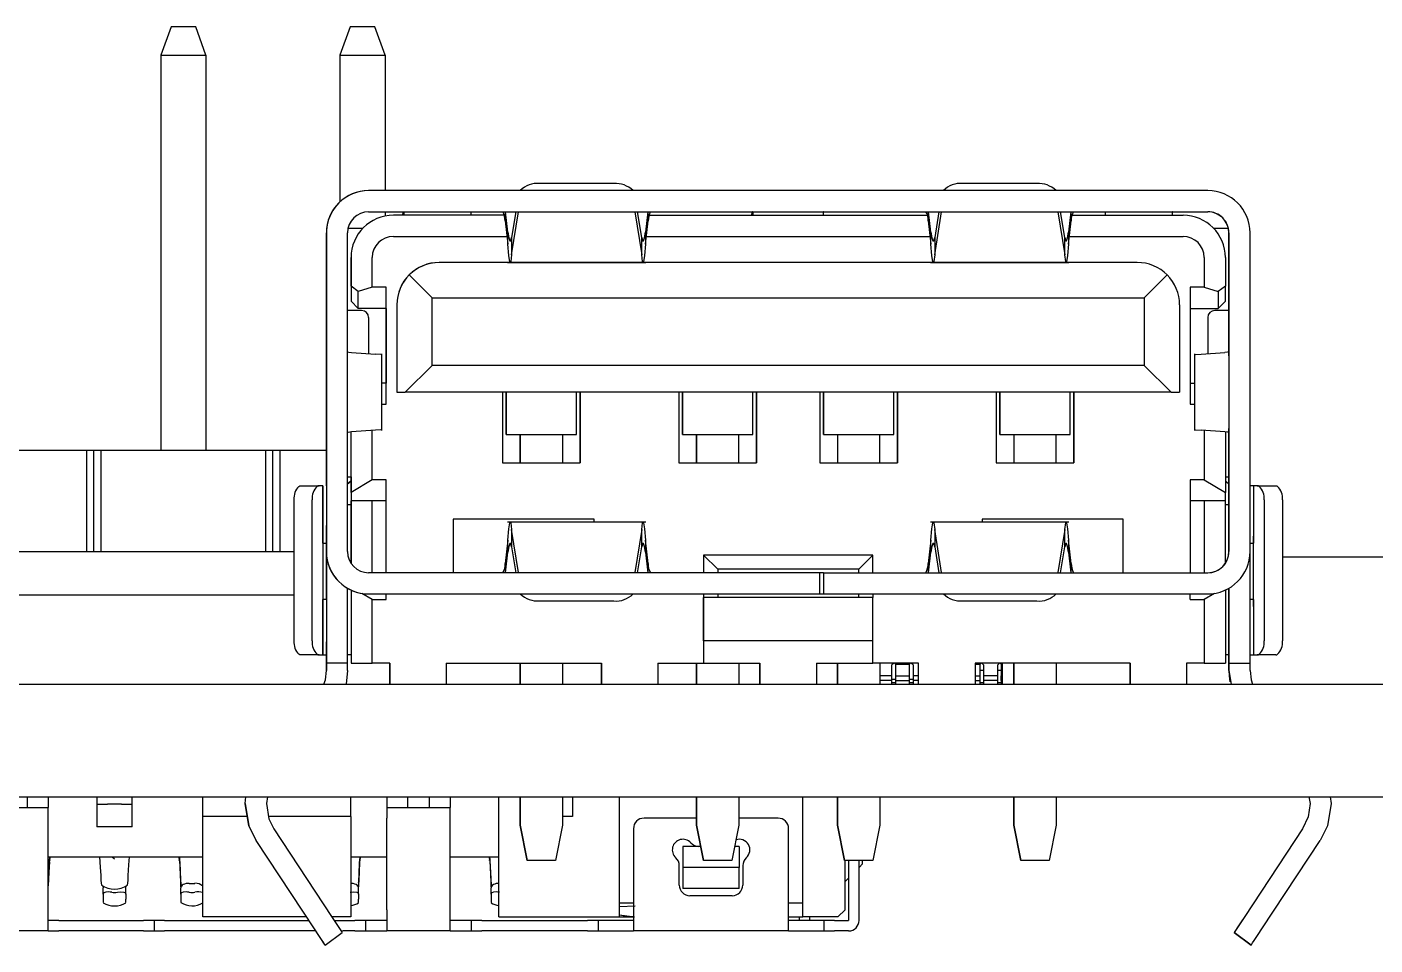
# Model space of a CAD drawing. Header units: millimetres. Extents: x 2 to 1109, y 2 to 430.
# Drawn here: x 127.48 to 146.6, y 392.68 to 405.7 of the extents above; entities that cross this region are included whole.
import ezdxf

# ---------------------------------------------------------------- set-up
doc = ezdxf.new("R2010")
doc.units = ezdxf.units.MM
doc.header["$LTSCALE"] = 0.5
doc.layers.add('几何体', color=7, linetype='Continuous')

msp = doc.modelspace()

# ---------------------------------------------------------------- linework, layer by layer
at = {"layer": '几何体'}
for p, q in [((129.523, 405.701), (129.377, 405.301)), ((129.872, 405.701), (129.523, 405.701)), ((130.017, 405.301), (129.872, 405.701)), ((132.063, 405.701), (131.917, 405.301)), ((132.412, 405.701), (132.063, 405.701)), ((132.557, 405.301), (132.412, 405.701)), ((129.377, 405.301), (130.017, 405.301)), ((129.377, 405.301), (129.377, 399.701)), ((130.017, 405.301), (130.017, 399.701)), ((131.917, 405.301), (132.557, 405.301)), ((131.917, 405.301), (131.917, 403.221)), ((132.557, 405.301), (132.557, 403.381)), ((135.801, 403.481), (134.749, 403.481)), ((141.801, 403.481), (140.749, 403.481)), ((144.225, 403.381), (132.325, 403.381)), ((132.325, 403.081), (144.225, 403.081)), ((132.557, 403.081), (132.557, 403.02)), ((133.775, 403.031), (132.675, 403.031)), ((132.809, 403.031), (132.816, 403.081)), ((132.825, 403.079), (132.825, 403.056)), ((132.825, 403.056), (132.825, 403.031)), ((133.775, 403.081), (133.775, 403.031)), ((133.775, 403.081), (133.775, 403.031)), ((134.248, 403.031), (133.775, 403.031)), ((134.262, 403.081), (134.262, 402.952)), ((134.298, 402.792), (134.266, 403.081)), ((134.412, 403.081), (134.353, 402.715)), ((134.353, 402.468), (134.45, 403.079)), ((136.1, 403.079), (136.197, 402.468)), ((136.197, 402.715), (136.138, 403.081)), ((136.284, 403.081), (136.252, 402.792)), ((136.288, 402.952), (136.288, 403.081)), ((136.302, 403.031), (140.248, 403.031)), ((137.759, 403.031), (137.766, 403.08)), ((137.775, 403.079), (137.775, 403.031)), ((140.262, 403.081), (140.262, 402.952)), ((140.298, 402.792), (140.266, 403.081)), ((140.412, 403.081), (140.353, 402.715)), ((140.353, 402.468), (140.45, 403.079)), ((142.1, 403.079), (142.197, 402.468)), ((142.197, 402.715), (142.138, 403.081)), ((142.284, 403.081), (142.252, 402.792)), ((142.288, 402.952), (142.288, 403.081)), ((142.302, 403.031), (142.775, 403.031)), ((142.775, 403.031), (142.775, 403.081)), ((142.775, 403.031), (143.875, 403.031)), ((143.725, 403.031), (143.725, 403.056)), ((132.032, 402.846), (132.241, 402.846)), ((134.262, 402.952), (134.298, 402.622)), ((136.252, 402.622), (136.288, 402.952)), ((140.262, 402.952), (140.298, 402.622)), ((142.252, 402.622), (142.288, 402.952)), ((144.309, 402.846), (144.525, 402.846)), ((131.725, 402.781), (131.725, 398.261)), ((131.725, 402.631), (131.725, 402.781)), ((132.025, 398.261), (132.025, 402.781)), ((132.675, 402.731), (134.286, 402.731)), ((134.298, 402.622), (134.298, 402.792)), ((134.353, 402.715), (134.353, 402.468)), ((136.197, 402.468), (136.197, 402.715)), ((136.252, 402.792), (136.252, 402.622)), ((136.264, 402.731), (140.286, 402.731)), ((140.298, 402.622), (140.298, 402.792)), ((140.353, 402.715), (140.353, 402.468)), ((142.197, 402.468), (142.197, 402.715)), ((142.252, 402.792), (142.252, 402.622)), ((142.264, 402.731), (143.875, 402.731)), ((144.525, 402.781), (144.525, 398.261)), ((144.525, 402.631), (144.525, 402.781)), ((144.825, 398.261), (144.825, 402.781)), ((131.725, 399.196), (131.725, 402.631)), ((144.525, 401.095), (144.525, 402.631)), ((132.075, 402.026), (132.075, 402.431)), ((132.075, 402.431), (132.075, 401.811)), ((132.375, 402.011), (132.375, 402.431)), ((143.225, 402.361), (133.325, 402.361)), ((134.295, 402.362), (136.255, 402.362)), ((140.295, 402.362), (142.255, 402.362)), ((144.175, 402.431), (144.175, 402.011)), ((144.475, 402.431), (144.475, 402.026)), ((133.225, 401.861), (132.901, 402.186)), ((143.325, 401.861), (143.649, 402.186)), ((132.175, 401.951), (132.075, 402.026)), ((132.075, 402.026), (132.075, 401.811)), ((132.375, 402.011), (132.175, 401.951)), ((132.175, 401.711), (132.175, 401.951)), ((132.575, 402.011), (132.375, 402.011)), ((132.575, 400.351), (132.575, 402.011)), ((132.575, 401.711), (132.575, 402.011)), ((144.175, 402.011), (143.975, 402.011)), ((143.975, 402.011), (143.975, 400.351)), ((144.175, 402.011), (144.375, 401.951)), ((144.475, 402.026), (144.375, 401.951)), ((144.375, 401.951), (144.375, 401.711)), ((144.475, 401.811), (144.475, 402.026)), ((131.725, 401.721), (131.725, 401.721)), ((131.725, 401.721), (131.725, 401.421)), ((132.025, 401.421), (132.025, 401.721)), ((132.225, 401.681), (132.025, 401.681)), ((132.075, 401.811), (132.175, 401.711)), ((132.075, 401.811), (132.075, 401.811)), ((132.075, 401.811), (132.175, 401.711)), ((132.575, 401.711), (132.175, 401.711)), ((132.575, 401.711), (132.575, 400.651)), ((132.575, 401.711), (132.575, 401.711)), ((132.725, 401.761), (132.725, 400.521)), ((132.725, 401.761), (132.725, 400.521)), ((133.225, 400.901), (133.225, 401.861)), ((133.225, 401.861), (143.325, 401.861)), ((143.325, 401.861), (143.325, 400.901)), ((143.825, 401.761), (143.825, 400.521)), ((143.975, 401.711), (144.375, 401.711)), ((144.525, 401.681), (144.325, 401.681)), ((144.325, 401.681), (144.325, 401.681)), ((144.475, 401.811), (144.375, 401.711)), ((144.525, 401.721), (144.525, 401.721)), ((144.525, 401.721), (144.525, 401.421)), ((144.525, 401.681), (144.525, 401.681)), ((144.525, 401.681), (144.525, 401.581)), ((132.325, 401.581), (132.325, 401.068)), ((144.225, 401.581), (144.225, 401.068)), ((144.525, 401.037), (144.525, 401.581)), ((131.725, 401.421), (131.725, 399.621)), ((131.725, 400.981), (131.725, 401.381)), ((131.725, 401.381), (131.725, 401.381)), ((131.725, 401.381), (131.725, 400.981)), ((144.525, 401.421), (144.525, 401.037)), ((131.725, 401.095), (131.725, 401.221)), ((144.525, 401.095), (144.525, 401.221)), ((131.725, 401.095), (131.725, 399.948)), ((131.725, 400.981), (131.725, 400.981)), ((132.025, 399.948), (132.025, 401.095)), ((132.082, 401.085), (132.42, 401.061)), ((132.514, 399.979), (132.514, 401.064)), ((144.036, 401.064), (144.036, 399.979)), ((144.13, 401.061), (144.468, 401.085)), ((144.525, 401.095), (144.525, 399.948)), ((132.845, 400.521), (133.225, 400.901)), ((143.325, 400.901), (133.225, 400.901)), ((143.325, 400.901), (143.705, 400.521)), ((132.575, 400.651), (132.514, 400.651)), ((132.575, 400.351), (132.575, 400.651)), ((132.575, 400.651), (132.575, 400.651)), ((143.975, 400.651), (144.036, 400.651)), ((132.514, 400.351), (132.575, 400.351)), ((132.725, 400.521), (132.845, 400.521)), ((132.725, 400.521), (132.725, 400.521)), ((143.705, 400.521), (132.845, 400.521)), ((134.225, 400.521), (134.225, 399.521)), ((134.275, 400.521), (134.275, 400.132)), ((134.275, 400.01), (134.275, 400.521)), ((134.275, 400.521), (134.275, 400.191)), ((134.275, 400.288), (134.275, 400.521)), ((135.275, 400.132), (135.275, 400.521)), ((135.325, 399.521), (135.325, 400.521)), ((135.325, 400.521), (135.325, 399.521)), ((136.725, 400.521), (136.725, 399.521)), ((136.775, 400.521), (136.775, 400.132)), ((136.775, 400.01), (136.775, 400.521)), ((136.775, 400.521), (136.775, 400.191)), ((136.775, 400.288), (136.775, 400.521)), ((137.775, 400.132), (137.775, 400.521)), ((137.825, 399.521), (137.825, 400.521)), ((137.825, 400.521), (137.825, 399.521)), ((138.725, 400.521), (138.725, 399.521)), ((138.775, 400.521), (138.775, 400.132)), ((138.775, 400.01), (138.775, 400.521)), ((138.775, 400.521), (138.775, 400.191)), ((138.775, 400.288), (138.775, 400.521)), ((139.775, 400.132), (139.775, 400.521)), ((139.825, 399.521), (139.825, 400.521)), ((139.825, 400.521), (139.825, 399.521)), ((141.225, 400.521), (141.225, 399.521)), ((141.275, 400.521), (141.275, 400.132)), ((141.275, 400.01), (141.275, 400.521)), ((141.275, 400.521), (141.275, 400.191)), ((141.275, 400.288), (141.275, 400.521)), ((142.275, 400.132), (142.275, 400.521)), ((142.325, 399.521), (142.325, 400.521)), ((142.325, 400.521), (142.325, 399.521)), ((143.705, 400.521), (143.825, 400.521)), ((143.975, 400.351), (144.036, 400.351)), ((132.075, 399.321), (132.075, 399.957)), ((132.42, 399.982), (132.082, 399.958)), ((132.375, 399.281), (132.375, 399.978)), ((144.468, 399.958), (144.13, 399.982)), ((144.175, 399.978), (144.175, 399.281)), ((144.475, 399.957), (144.475, 399.321)), ((144.525, 398.261), (144.525, 400.006)), ((144.525, 400.006), (144.525, 399.621)), ((144.525, 400.006), (144.525, 399.321)), ((131.725, 399.821), (131.725, 399.948)), ((134.275, 399.921), (135.275, 399.921)), ((134.475, 399.921), (134.475, 399.521)), ((134.475, 399.521), (134.475, 399.921)), ((135.075, 399.921), (135.075, 399.521)), ((136.775, 399.921), (137.775, 399.921)), ((136.975, 399.921), (136.975, 399.521)), ((136.975, 399.521), (136.975, 399.921)), ((137.575, 399.521), (137.575, 399.921)), ((138.775, 399.921), (139.775, 399.921)), ((138.975, 399.921), (138.975, 399.521)), ((138.975, 399.921), (138.975, 399.521)), ((139.575, 399.521), (139.575, 399.921)), ((141.275, 399.921), (142.275, 399.921)), ((141.475, 399.921), (141.475, 399.521)), ((141.475, 399.921), (141.475, 399.521)), ((142.075, 399.521), (142.075, 399.921)), ((144.522, 399.949), (144.525, 399.949)), ((144.525, 399.821), (144.525, 399.948)), ((126.875, 399.701), (128.327, 399.701)), ((128.327, 398.261), (128.327, 399.701)), ((128.327, 399.701), (128.427, 399.701)), ((128.427, 398.261), (128.427, 399.701)), ((128.427, 399.701), (128.527, 399.701)), ((128.527, 399.701), (128.527, 398.261)), ((128.527, 399.701), (130.867, 399.701)), ((130.867, 398.261), (130.867, 399.701)), ((130.867, 399.701), (130.967, 399.701)), ((130.967, 398.261), (130.967, 399.701)), ((130.967, 399.701), (131.067, 399.701)), ((131.067, 399.701), (131.067, 398.261)), ((131.067, 399.701), (131.725, 399.701)), ((131.725, 399.621), (131.725, 399.321)), ((144.525, 399.621), (144.525, 399.321)), ((134.225, 399.521), (135.325, 399.521)), ((135.325, 399.521), (135.325, 399.521)), ((136.725, 399.521), (137.825, 399.521)), ((137.825, 399.521), (137.825, 399.521)), ((138.725, 399.521), (139.825, 399.521)), ((139.825, 399.521), (139.825, 399.521)), ((141.225, 399.521), (142.325, 399.521)), ((142.325, 399.521), (142.325, 399.521)), ((131.36, 399.196), (131.622, 399.196)), ((131.375, 399.196), (131.375, 399.196)), ((131.675, 399.196), (131.622, 399.196)), ((131.675, 399.196), (131.675, 396.796)), ((131.675, 398.381), (131.675, 399.196)), ((131.725, 399.321), (131.725, 399.321)), ((132.025, 399.321), (132.075, 399.321)), ((132.075, 399.101), (132.075, 399.321)), ((132.075, 399.321), (132.075, 398.981)), ((132.375, 399.281), (132.075, 399.101)), ((132.575, 399.281), (132.375, 399.281)), ((132.575, 397.961), (132.575, 399.281)), ((132.575, 398.981), (132.575, 399.281)), ((144.175, 399.281), (143.975, 399.281)), ((143.975, 399.281), (143.975, 397.961)), ((144.175, 399.281), (144.475, 399.101)), ((144.475, 399.321), (144.475, 399.101)), ((144.475, 399.321), (144.525, 399.321)), ((144.525, 399.321), (144.525, 399.321)), ((144.525, 399.321), (144.525, 399.321)), ((144.875, 399.196), (144.825, 399.196)), ((144.928, 399.196), (144.875, 399.196)), ((144.875, 399.196), (144.875, 398.381)), ((144.928, 399.196), (145.19, 399.196)), ((132.075, 399.101), (132.075, 398.981)), ((144.475, 398.981), (144.475, 399.101)), ((131.265, 398.996), (131.265, 396.996)), ((131.525, 396.996), (131.525, 398.996)), ((132.025, 398.931), (132.075, 398.931)), ((132.575, 398.981), (132.075, 398.981)), ((132.075, 398.981), (132.075, 398.981)), ((132.075, 398.981), (132.075, 398.096)), ((132.075, 398.096), (132.075, 398.981)), ((132.075, 398.981), (132.075, 398.981)), ((132.375, 397.961), (132.375, 398.981)), ((132.575, 397.961), (132.575, 398.981)), ((132.575, 398.981), (132.575, 398.981)), ((144.475, 398.981), (143.975, 398.981)), ((144.175, 398.981), (144.175, 397.961)), ((144.475, 398.096), (144.475, 398.981)), ((144.475, 398.931), (144.525, 398.931)), ((144.525, 398.831), (144.525, 398.931)), ((144.525, 398.931), (144.525, 398.931)), ((144.525, 398.261), (144.525, 398.831)), ((145.025, 398.996), (145.025, 396.996)), ((145.285, 398.996), (145.285, 396.996)), ((131.725, 398.631), (131.725, 398.631)), ((131.725, 398.631), (131.725, 398.261)), ((131.725, 398.261), (131.725, 398.631)), ((135.525, 398.721), (133.525, 398.721)), ((133.525, 398.721), (133.525, 397.961)), ((136.255, 398.68), (134.295, 398.68)), ((135.525, 398.68), (135.525, 398.721)), ((135.525, 398.68), (135.525, 398.721)), ((135.525, 398.721), (135.525, 398.721)), ((142.255, 398.68), (140.295, 398.68)), ((143.025, 398.721), (141.025, 398.721)), ((141.025, 398.721), (141.025, 398.68)), ((143.025, 397.961), (143.025, 398.721)), ((143.025, 397.961), (143.025, 398.721)), ((143.025, 398.721), (143.025, 398.721)), ((131.675, 398.381), (131.675, 398.481)), ((134.45, 397.963), (134.353, 398.575)), ((134.353, 398.575), (134.353, 398.328)), ((136.197, 398.575), (136.1, 397.963)), ((136.197, 398.328), (136.197, 398.575)), ((140.45, 397.963), (140.353, 398.575)), ((140.353, 398.575), (140.353, 398.328)), ((142.197, 398.575), (142.1, 397.963)), ((142.197, 398.328), (142.197, 398.575)), ((144.875, 397.481), (144.875, 398.481)), ((144.875, 398.481), (144.875, 398.481)), ((144.875, 398.481), (144.875, 398.381)), ((126.875, 398.261), (131.265, 398.261)), ((131.675, 398.381), (131.725, 398.381)), ((131.725, 398.281), (131.725, 398.381)), ((131.725, 398.381), (131.725, 398.381)), ((131.725, 397.681), (131.725, 398.281)), ((131.725, 398.261), (131.725, 396.681)), ((134.298, 398.421), (134.262, 398.091)), ((134.266, 397.961), (134.298, 398.251)), ((134.298, 398.251), (134.298, 398.421)), ((134.353, 398.328), (134.412, 397.961)), ((136.138, 397.961), (136.197, 398.328)), ((136.252, 398.421), (136.252, 398.251)), ((136.288, 398.091), (136.252, 398.421)), ((136.252, 398.251), (136.284, 397.961)), ((140.298, 398.421), (140.262, 398.091)), ((140.266, 397.961), (140.298, 398.251)), ((140.298, 398.251), (140.298, 398.421)), ((140.353, 398.328), (140.412, 397.961)), ((142.138, 397.961), (142.197, 398.328)), ((142.252, 398.421), (142.252, 398.251)), ((142.288, 398.091), (142.252, 398.421)), ((142.252, 398.251), (142.284, 397.961)), ((144.825, 398.381), (144.875, 398.381)), ((144.825, 396.681), (144.825, 398.261)), ((134.262, 398.091), (134.262, 397.961)), ((136.288, 397.961), (136.288, 398.091)), ((139.475, 398.211), (137.075, 398.211)), ((137.075, 398.211), (137.075, 397.961)), ((137.075, 398.211), (137.275, 398.011)), ((139.275, 398.011), (139.475, 398.211)), ((139.475, 397.961), (139.475, 398.211)), ((140.262, 398.091), (140.262, 397.961)), ((142.288, 397.961), (142.288, 398.091)), ((148.311, 398.181), (145.285, 398.181)), ((138.725, 397.961), (132.325, 397.961)), ((137.275, 398.011), (137.275, 397.961)), ((139.275, 398.011), (137.275, 398.011)), ((138.725, 397.661), (138.725, 397.961)), ((138.775, 397.961), (138.725, 397.961)), ((138.775, 397.961), (144.225, 397.961)), ((138.775, 397.961), (138.775, 397.661)), ((138.775, 397.961), (138.775, 397.661)), ((138.775, 397.961), (138.775, 397.961)), ((139.275, 397.961), (139.275, 398.011)), ((139.275, 397.961), (139.275, 398.011)), ((131.725, 397.581), (131.725, 397.681)), ((132.025, 396.681), (132.025, 397.742)), ((132.075, 397.716), (132.075, 396.681)), ((132.075, 397.716), (132.075, 396.681)), ((132.375, 397.581), (132.229, 397.669)), ((144.321, 397.669), (144.175, 397.581)), ((144.475, 397.716), (144.475, 396.681)), ((144.525, 397.742), (144.525, 396.681)), ((144.525, 396.981), (144.525, 397.742)), ((131.265, 397.641), (126.875, 397.641)), ((131.725, 397.581), (131.675, 397.581)), ((131.675, 397.481), (131.675, 397.581)), ((131.675, 396.796), (131.675, 397.581)), ((131.725, 397.581), (131.725, 397.581)), ((132.325, 397.661), (138.725, 397.661)), ((132.375, 397.581), (132.575, 397.581)), ((132.375, 396.681), (132.375, 397.581)), ((132.575, 397.581), (132.575, 397.661)), ((134.749, 397.561), (135.801, 397.561)), ((137.075, 397.661), (137.075, 397.611)), ((139.475, 397.611), (137.075, 397.611)), ((137.075, 396.996), (137.075, 397.611)), ((137.075, 397.611), (137.075, 396.681)), ((137.275, 397.661), (137.275, 397.611)), ((138.725, 397.661), (138.775, 397.661)), ((138.775, 397.661), (144.225, 397.661)), ((138.775, 397.661), (138.775, 397.661)), ((139.275, 397.611), (139.275, 397.661)), ((139.275, 397.611), (139.275, 397.661)), ((139.475, 397.661), (139.475, 397.611)), ((139.475, 396.996), (139.475, 397.611)), ((140.749, 397.561), (141.801, 397.561)), ((143.975, 397.581), (143.975, 397.661)), ((143.975, 397.581), (144.175, 397.581)), ((144.175, 397.581), (144.175, 396.681)), ((144.875, 397.581), (144.825, 397.581)), ((144.875, 397.581), (144.875, 396.796)), ((144.875, 397.581), (144.875, 397.481)), ((144.875, 397.481), (144.875, 397.481)), ((131.725, 396.681), (131.725, 396.981)), ((139.475, 396.996), (137.075, 396.996)), ((137.075, 396.996), (137.075, 396.681)), ((139.475, 396.681), (139.475, 396.996)), ((144.525, 396.681), (144.525, 396.981)), ((131.622, 396.796), (131.36, 396.796)), ((131.375, 396.796), (131.375, 396.796)), ((131.622, 396.796), (131.675, 396.796)), ((131.675, 396.796), (131.725, 396.796)), ((132.075, 396.796), (132.025, 396.796)), ((144.525, 396.796), (144.475, 396.796)), ((144.825, 396.796), (144.875, 396.796)), ((144.875, 396.796), (144.928, 396.796)), ((145.19, 396.796), (144.928, 396.796)), ((131.725, 396.681), (131.725, 396.574)), ((131.725, 396.574), (131.725, 396.681)), ((131.725, 396.681), (131.725, 396.681)), ((132.025, 396.681), (131.725, 396.681)), ((132.025, 396.574), (132.004, 396.381)), ((132.025, 396.574), (132.025, 396.681)), ((132.075, 396.681), (132.375, 396.681)), ((132.075, 396.681), (132.075, 396.681)), ((132.625, 396.681), (132.375, 396.681)), ((132.625, 396.381), (132.625, 396.681)), ((132.625, 396.681), (132.625, 396.381)), ((132.625, 396.681), (132.625, 396.681)), ((133.425, 396.681), (133.425, 396.381)), ((133.425, 396.681), (135.625, 396.681)), ((134.475, 396.381), (134.475, 396.681)), ((134.475, 396.681), (134.475, 396.381)), ((135.075, 396.681), (135.075, 396.381)), ((135.625, 396.381), (135.625, 396.681)), ((135.625, 396.681), (135.625, 396.381)), ((135.625, 396.681), (135.625, 396.681)), ((136.425, 396.681), (136.425, 396.381)), ((136.425, 396.681), (137.075, 396.681)), ((136.975, 396.381), (136.975, 396.681)), ((136.975, 396.681), (136.975, 396.381)), ((137.075, 396.681), (137.875, 396.681)), ((137.075, 396.681), (137.075, 396.681)), ((137.575, 396.681), (137.575, 396.381)), ((137.875, 396.381), (137.875, 396.681)), ((137.875, 396.681), (137.875, 396.381)), ((137.875, 396.681), (137.875, 396.681)), ((138.675, 396.681), (138.675, 396.381)), ((138.675, 396.681), (139.475, 396.681)), ((138.975, 396.381), (138.975, 396.681)), ((138.975, 396.681), (138.975, 396.381)), ((140.125, 396.681), (139.475, 396.681)), ((139.575, 396.681), (139.575, 396.381)), ((139.771, 396.681), (139.746, 396.656)), ((139.746, 396.501), (139.746, 396.656)), ((139.796, 396.666), (139.781, 396.681)), ((139.796, 396.666), (139.996, 396.666)), ((139.796, 396.666), (139.796, 396.601)), ((139.796, 396.601), (139.796, 396.501)), ((140.011, 396.681), (139.996, 396.666)), ((139.996, 396.601), (139.996, 396.666)), ((139.996, 396.501), (139.996, 396.601)), ((140.046, 396.656), (140.021, 396.681)), ((140.046, 396.656), (140.046, 396.501)), ((140.125, 396.381), (140.125, 396.681)), ((140.125, 396.381), (140.125, 396.681)), ((140.125, 396.681), (140.125, 396.681)), ((140.925, 396.681), (140.925, 396.381)), ((143.125, 396.681), (140.925, 396.681)), ((140.925, 396.666), (140.996, 396.666)), ((141.011, 396.681), (140.996, 396.666)), ((140.996, 396.601), (140.996, 396.666)), ((140.996, 396.501), (140.996, 396.601)), ((141.046, 396.577), (140.996, 396.577)), ((141.046, 396.656), (141.021, 396.681)), ((141.046, 396.656), (141.046, 396.501)), ((141.271, 396.681), (141.246, 396.656)), ((141.246, 396.501), (141.246, 396.656)), ((141.296, 396.577), (141.246, 396.577)), ((141.296, 396.666), (141.281, 396.681)), ((141.296, 396.666), (141.311, 396.666)), ((141.296, 396.666), (141.296, 396.601)), ((141.296, 396.601), (141.296, 396.501)), ((141.311, 396.681), (141.311, 396.381)), ((141.475, 396.381), (141.475, 396.681)), ((141.475, 396.681), (141.475, 396.381)), ((142.075, 396.681), (142.075, 396.381)), ((143.125, 396.381), (143.125, 396.681)), ((143.125, 396.681), (143.125, 396.381)), ((143.125, 396.681), (143.125, 396.681)), ((144.175, 396.681), (143.925, 396.681)), ((143.925, 396.681), (143.925, 396.381)), ((144.175, 396.681), (144.475, 396.681)), ((144.525, 396.681), (144.525, 396.574)), ((144.525, 396.574), (144.525, 396.681)), ((144.525, 396.681), (144.525, 396.681)), ((144.525, 396.681), (144.825, 396.681)), ((144.525, 396.574), (144.559, 396.381)), ((144.825, 396.574), (144.825, 396.681)), ((109.316, 396.381), (163.15, 396.381)), ((139.746, 396.501), (139.575, 396.501)), ((139.746, 396.431), (139.575, 396.431)), ((139.746, 396.431), (139.746, 396.501)), ((139.746, 396.451), (139.796, 396.451)), ((139.746, 396.381), (139.746, 396.431)), ((139.796, 396.401), (139.746, 396.401)), ((139.796, 396.501), (139.996, 396.501)), ((139.796, 396.501), (139.796, 396.431)), ((139.796, 396.431), (139.996, 396.431)), ((139.796, 396.431), (139.796, 396.381)), ((139.996, 396.431), (139.996, 396.501)), ((139.996, 396.451), (140.046, 396.451)), ((139.996, 396.381), (139.996, 396.431)), ((140.046, 396.401), (139.996, 396.401)), ((140.125, 396.501), (140.046, 396.501)), ((140.046, 396.501), (140.046, 396.431)), ((140.125, 396.431), (140.046, 396.431)), ((140.046, 396.431), (140.046, 396.381)), ((140.925, 396.501), (140.996, 396.501)), ((140.925, 396.431), (140.996, 396.431)), ((140.996, 396.431), (140.996, 396.501)), ((140.996, 396.381), (140.996, 396.431)), ((141.046, 396.401), (140.996, 396.401)), ((140.996, 396.387), (141.008, 396.381)), ((140.996, 396.387), (141.008, 396.381)), ((141.246, 396.501), (141.046, 396.501)), ((141.046, 396.501), (141.046, 396.431)), ((141.246, 396.431), (141.046, 396.431)), ((141.046, 396.431), (141.046, 396.381)), ((141.246, 396.431), (141.246, 396.501)), ((141.246, 396.381), (141.246, 396.431)), ((141.296, 396.401), (141.246, 396.401)), ((141.311, 396.501), (141.296, 396.501)), ((141.296, 396.431), (141.296, 396.501)), ((141.296, 396.431), (141.311, 396.431)), ((141.296, 396.431), (141.296, 396.381)), ((109.316, 394.781), (163.15, 394.781)), ((127.181, 394.631), (127.481, 394.631)), ((127.481, 394.781), (127.481, 394.631)), ((127.481, 394.631), (127.631, 394.631)), ((127.631, 394.631), (127.781, 394.631)), ((127.781, 394.781), (127.781, 394.631)), ((127.781, 394.481), (127.781, 394.631)), ((128.471, 394.781), (128.471, 394.681)), ((128.471, 394.681), (128.621, 394.681)), ((128.471, 394.681), (128.471, 394.599)), ((128.821, 394.681), (128.621, 394.681)), ((128.821, 394.681), (128.971, 394.681)), ((128.971, 394.681), (128.971, 394.781)), ((128.971, 394.599), (128.971, 394.681)), ((129.971, 394.506), (129.971, 394.781)), ((130.574, 394.687), (130.585, 394.781)), ((130.891, 394.781), (130.874, 394.687)), ((132.071, 394.506), (132.071, 394.781)), ((132.581, 394.781), (132.581, 394.631)), ((132.581, 394.631), (132.731, 394.631)), ((132.581, 394.631), (132.581, 394.481)), ((132.731, 394.631), (132.881, 394.631)), ((132.881, 394.631), (132.881, 394.781)), ((132.881, 394.631), (133.181, 394.631)), ((133.181, 394.781), (133.181, 394.631)), ((133.181, 394.631), (133.331, 394.631)), ((133.331, 394.631), (133.481, 394.631)), ((133.481, 394.781), (133.481, 394.631)), ((133.481, 394.481), (133.481, 394.631)), ((134.171, 393.081), (134.171, 394.781)), ((134.475, 394.381), (134.475, 394.781)), ((134.475, 394.781), (134.475, 394.381)), ((135.075, 394.781), (135.075, 394.381)), ((135.216, 394.781), (135.216, 394.506)), ((135.881, 393.081), (135.881, 394.781)), ((136.975, 394.381), (136.975, 394.781)), ((136.975, 394.781), (136.975, 394.381)), ((137.575, 394.781), (137.575, 394.381)), ((138.481, 393.081), (138.481, 394.781)), ((138.975, 394.381), (138.975, 394.781)), ((138.975, 394.781), (138.975, 394.381)), ((139.575, 394.781), (139.575, 394.381)), ((141.475, 394.381), (141.475, 394.781)), ((141.475, 394.781), (141.475, 394.381)), ((142.075, 394.781), (142.075, 394.381)), ((145.659, 394.781), (145.676, 394.687)), ((145.959, 394.781), (145.976, 394.687)), ((127.781, 393.181), (127.781, 394.481)), ((128.471, 394.599), (128.471, 394.563)), ((128.471, 394.563), (128.471, 394.356)), ((128.971, 394.563), (128.971, 394.599)), ((128.971, 394.356), (128.971, 394.563)), ((129.971, 393.081), (129.971, 394.506)), ((130.605, 394.506), (129.971, 394.506)), ((132.071, 394.506), (130.905, 394.506)), ((132.071, 394.506), (132.071, 393.081)), ((132.581, 393.181), (132.581, 394.481)), ((133.481, 393.181), (133.481, 394.481)), ((135.216, 394.506), (135.075, 394.506)), ((136.975, 394.481), (136.231, 394.481)), ((138.131, 394.481), (137.575, 394.481)), ((128.971, 394.356), (128.471, 394.356)), ((130.981, 394.329), (131.8, 393.087)), ((134.575, 393.881), (134.475, 394.381)), ((134.475, 394.381), (134.475, 394.381)), ((134.475, 394.381), (134.575, 393.881)), ((135.075, 394.381), (134.975, 393.881)), ((136.081, 394.331), (136.081, 393.181)), ((137.075, 393.881), (136.975, 394.381)), ((136.975, 394.381), (137.075, 393.881)), ((136.975, 394.381), (136.975, 394.381)), ((137.575, 394.381), (137.475, 393.881)), ((138.281, 393.181), (138.281, 394.331)), ((139.075, 393.881), (138.975, 394.381)), ((138.975, 394.381), (139.075, 393.881)), ((138.975, 394.381), (138.975, 394.381)), ((139.575, 394.381), (139.475, 393.881)), ((141.575, 393.881), (141.475, 394.381)), ((141.475, 394.381), (141.575, 393.881)), ((141.475, 394.381), (141.475, 394.381)), ((142.075, 394.381), (141.975, 393.881)), ((145.569, 394.329), (144.75, 393.087)), ((145.569, 394.329), (144.75, 393.087)), ((131.558, 392.91), (130.731, 394.165)), ((131.558, 392.91), (130.731, 394.165)), ((136.781, 394.081), (136.781, 393.781)), ((137.035, 394.081), (136.781, 394.081)), ((137.581, 394.081), (137.515, 394.081)), ((137.581, 394.081), (137.581, 393.781)), ((144.992, 392.91), (145.819, 394.165)), ((127.781, 393.931), (129.971, 393.931)), ((127.804, 393.882), (127.81, 393.931)), ((127.804, 393.88), (127.804, 393.882)), ((128.689, 393.931), (128.721, 393.903)), ((129.632, 393.931), (129.638, 393.882)), ((129.638, 393.882), (129.639, 393.88)), ((132.071, 393.931), (132.581, 393.931)), ((132.204, 393.882), (132.21, 393.931)), ((132.204, 393.88), (132.204, 393.882)), ((133.481, 393.931), (134.171, 393.931)), ((134.032, 393.931), (134.038, 393.882)), ((134.038, 393.882), (134.039, 393.88)), ((134.975, 393.881), (134.575, 393.881)), ((134.575, 393.881), (134.575, 393.881)), ((137.475, 393.881), (137.075, 393.881)), ((137.075, 393.881), (137.075, 393.881)), ((139.475, 393.881), (139.075, 393.881)), ((139.075, 393.881), (139.075, 393.881)), ((139.081, 393.181), (139.081, 393.881)), ((139.131, 393.881), (139.131, 393.031)), ((139.281, 393.031), (139.281, 393.881)), ((139.331, 393.831), (139.331, 393.881)), ((141.975, 393.881), (141.575, 393.881)), ((141.575, 393.881), (141.575, 393.881)), ((136.731, 393.531), (136.731, 393.808)), ((137.581, 393.781), (136.781, 393.781)), ((136.781, 393.781), (136.781, 393.481)), ((137.581, 393.481), (137.581, 393.781)), ((137.631, 393.808), (137.631, 393.531)), ((139.331, 393.831), (139.281, 393.781)), ((127.781, 393.57), (127.781, 393.573)), ((128.561, 393.507), (128.561, 393.515)), ((128.561, 393.507), (128.561, 393.494)), ((128.561, 393.405), (128.561, 393.494)), ((128.881, 393.515), (128.881, 393.507)), ((128.881, 393.494), (128.881, 393.507)), ((128.881, 393.405), (128.881, 393.494)), ((129.661, 393.573), (129.661, 393.57)), ((129.661, 393.507), (129.661, 393.57)), ((129.661, 393.507), (129.661, 393.494)), ((129.661, 393.405), (129.661, 393.494)), ((129.781, 393.556), (129.861, 393.556)), ((132.181, 393.57), (132.181, 393.573)), ((132.181, 393.57), (132.181, 393.507)), ((132.181, 393.494), (132.181, 393.507)), ((132.181, 393.405), (132.181, 393.494)), ((134.061, 393.573), (134.061, 393.57)), ((134.061, 393.507), (134.061, 393.57)), ((134.061, 393.507), (134.061, 393.494)), ((134.061, 393.405), (134.061, 393.494)), ((137.581, 393.481), (136.781, 393.481)), ((139.131, 393.631), (139.081, 393.581)), ((128.561, 393.405), (128.561, 393.334)), ((128.561, 393.334), (128.561, 393.283)), ((128.881, 393.405), (128.881, 393.334)), ((128.881, 393.283), (128.881, 393.334)), ((129.661, 393.405), (129.661, 393.334)), ((129.661, 393.334), (129.661, 393.283)), ((132.181, 393.405), (132.181, 393.334)), ((132.181, 393.283), (132.181, 393.334)), ((134.061, 393.405), (134.061, 393.334)), ((134.061, 393.334), (134.061, 393.283)), ((135.881, 393.281), (136.081, 393.281)), ((137.481, 393.381), (136.881, 393.381)), ((138.281, 393.281), (138.481, 393.281)), ((127.781, 392.881), (127.781, 393.181)), ((131.445, 393.081), (129.971, 393.081)), ((131.8, 393.087), (131.95, 392.859)), ((132.071, 393.081), (131.803, 393.081)), ((132.581, 393.181), (132.581, 392.881)), ((133.481, 392.881), (133.481, 393.181)), ((134.171, 393.081), (135.881, 393.081)), ((136.105, 393.235), (135.881, 393.222)), ((135.881, 393.109), (136.094, 393.083)), ((135.881, 393.081), (136.081, 393.081)), ((136.081, 393.181), (136.081, 392.881)), ((138.281, 392.881), (138.281, 393.181)), ((138.281, 393.081), (138.481, 393.081)), ((138.431, 393.081), (138.431, 393.031)), ((138.981, 393.081), (138.481, 393.081)), ((138.581, 393.031), (138.581, 393.081)), ((139.081, 393.181), (138.981, 393.081)), ((144.75, 393.087), (144.6, 392.859)), ((127.931, 393.031), (127.781, 393.031)), ((127.931, 393.031), (129.131, 393.031)), ((129.281, 393.031), (129.131, 393.031)), ((129.281, 393.031), (129.281, 392.881)), ((129.431, 393.031), (129.281, 393.031)), ((129.431, 393.031), (131.478, 393.031)), ((131.708, 392.681), (131.558, 392.91)), ((131.836, 393.031), (132.131, 393.031)), ((132.281, 393.031), (132.131, 393.031)), ((132.281, 393.031), (132.281, 392.881)), ((132.431, 393.031), (132.281, 393.031)), ((132.581, 393.031), (132.431, 393.031)), ((133.781, 393.031), (133.481, 393.031)), ((133.781, 393.031), (133.781, 392.881)), ((133.931, 393.031), (133.781, 393.031)), ((133.931, 393.031), (135.431, 393.031)), ((135.581, 393.031), (135.431, 393.031)), ((135.581, 393.031), (135.581, 392.881)), ((136.081, 393.031), (135.581, 393.031)), ((138.781, 393.031), (138.281, 393.031)), ((138.781, 393.031), (138.781, 392.881)), ((138.931, 393.031), (138.781, 393.031)), ((138.931, 393.031), (139.131, 393.031)), ((127.781, 392.881), (126.881, 392.881)), ((127.781, 392.881), (127.931, 392.881)), ((129.131, 392.881), (127.931, 392.881)), ((129.131, 392.881), (129.281, 392.881)), ((129.281, 392.881), (129.431, 392.881)), ((131.576, 392.881), (129.431, 392.881)), ((131.708, 392.681), (131.95, 392.859)), ((132.131, 392.881), (131.952, 392.881)), ((132.131, 392.881), (132.281, 392.881)), ((132.281, 392.881), (132.431, 392.881)), ((132.431, 392.881), (132.581, 392.881)), ((133.481, 392.881), (132.581, 392.881)), ((133.481, 392.881), (133.781, 392.881)), ((133.781, 392.881), (133.931, 392.881)), ((135.431, 392.881), (133.931, 392.881)), ((135.431, 392.881), (135.581, 392.881)), ((135.581, 392.881), (136.081, 392.881)), ((138.281, 392.881), (136.081, 392.881)), ((138.281, 392.881), (138.781, 392.881)), ((138.781, 392.881), (138.931, 392.881)), ((139.131, 392.881), (138.931, 392.881)), ((144.6, 392.859), (144.6, 392.859)), ((144.6, 392.859), (144.842, 392.681)), ((144.842, 392.681), (144.6, 392.859)), ((131.708, 392.681), (131.708, 392.681)), ((144.842, 392.681), (144.842, 392.681))]:
    msp.add_line(p, q, dxfattribs=at)
at = {"layer": '几何体', "flags": 128}
for points in [[(137.775, 403.079), (137.773, 403.081), (137.769, 403.081)], [(138.781, 403.081), (138.776, 403.08), (138.775, 403.079)], [(138.775, 403.031), (138.775, 403.035), (138.775, 403.047), (138.775, 403.058), (138.775, 403.067), (138.775, 403.074), (138.775, 403.079)], [(143.731, 403.081), (143.726, 403.08), (143.725, 403.079)], [(143.725, 403.056), (143.725, 403.06), (143.725, 403.064), (143.725, 403.067), (143.725, 403.07), (143.725, 403.073), (143.725, 403.075), (143.725, 403.077), (143.725, 403.079)], [(134.298, 402.792), (134.312, 402.711), (134.326, 402.667), (134.339, 402.669), (134.353, 402.715)], [(136.197, 402.715), (136.211, 402.669), (136.224, 402.667), (136.238, 402.711), (136.252, 402.792)], [(140.298, 402.792), (140.312, 402.711), (140.326, 402.667), (140.339, 402.669), (140.353, 402.715)], [(142.197, 402.715), (142.211, 402.669), (142.224, 402.667), (142.238, 402.711), (142.252, 402.792)], [(134.326, 402.372), (134.312, 402.459), (134.298, 402.622)], [(134.353, 402.468), (134.339, 402.375), (134.332, 402.374)], [(136.218, 402.374), (136.211, 402.375), (136.197, 402.468)], [(136.252, 402.622), (136.238, 402.459), (136.224, 402.372)], [(140.326, 402.372), (140.312, 402.459), (140.298, 402.622)], [(140.353, 402.468), (140.339, 402.375), (140.332, 402.374)], [(142.218, 402.374), (142.211, 402.375), (142.197, 402.468)], [(142.252, 402.622), (142.238, 402.459), (142.224, 402.372)], [(131.725, 401.221), (131.725, 401.24), (131.725, 401.295), (131.725, 401.376), (131.725, 401.471), (131.725, 401.567), (131.725, 401.648), (131.725, 401.702), (131.725, 401.721)], [(144.525, 401.221), (144.525, 401.24), (144.525, 401.295), (144.525, 401.376), (144.525, 401.471), (144.525, 401.567), (144.525, 401.648), (144.525, 401.702), (144.525, 401.721)], [(132.025, 401.095), (132.043, 401.09), (132.082, 401.085)], [(132.506, 401.054), (132.499, 401.057), (132.42, 401.061)], [(144.044, 401.054), (144.051, 401.057), (144.13, 401.061)], [(144.525, 401.095), (144.507, 401.09), (144.468, 401.085)], [(134.275, 400.191), (134.275, 400.154), (134.275, 400.13), (134.275, 400.122), (134.275, 400.127), (134.275, 400.147), (134.275, 400.181), (134.275, 400.228), (134.275, 400.288)], [(136.775, 400.191), (136.775, 400.154), (136.775, 400.13), (136.775, 400.122), (136.775, 400.127), (136.775, 400.147), (136.775, 400.181), (136.775, 400.228), (136.775, 400.288)], [(138.775, 400.191), (138.775, 400.154), (138.775, 400.13), (138.775, 400.122), (138.775, 400.127), (138.775, 400.147), (138.775, 400.181), (138.775, 400.228), (138.775, 400.288)], [(141.275, 400.191), (141.275, 400.154), (141.275, 400.13), (141.275, 400.122), (141.275, 400.127), (141.275, 400.147), (141.275, 400.181), (141.275, 400.228), (141.275, 400.288)], [(132.082, 399.958), (132.036, 399.952), (132.025, 399.948)], [(132.506, 399.989), (132.499, 399.986), (132.42, 399.982)], [(134.275, 400.132), (134.275, 400.057), (134.275, 399.997), (134.275, 399.954), (134.275, 399.929), (134.275, 399.922), (134.275, 399.933), (134.275, 399.962), (134.275, 400.01)], [(135.275, 399.921), (135.275, 399.929), (135.275, 399.954), (135.275, 399.997), (135.275, 400.057), (135.275, 400.132)], [(136.775, 400.132), (136.775, 400.057), (136.775, 399.997), (136.775, 399.954), (136.775, 399.929), (136.775, 399.922), (136.775, 399.933), (136.775, 399.962), (136.775, 400.01)], [(137.775, 399.921), (137.775, 399.929), (137.775, 399.954), (137.775, 399.997), (137.775, 400.057), (137.775, 400.132)], [(138.775, 400.132), (138.775, 400.057), (138.775, 399.997), (138.775, 399.954), (138.775, 399.929), (138.775, 399.922), (138.775, 399.933), (138.775, 399.962), (138.775, 400.01)], [(139.775, 399.921), (139.775, 399.929), (139.775, 399.954), (139.775, 399.997), (139.775, 400.057), (139.775, 400.132)], [(141.275, 400.132), (141.275, 400.057), (141.275, 399.997), (141.275, 399.954), (141.275, 399.929), (141.275, 399.922), (141.275, 399.933), (141.275, 399.962), (141.275, 400.01)], [(142.275, 399.921), (142.275, 399.929), (142.275, 399.954), (142.275, 399.997), (142.275, 400.057), (142.275, 400.132)], [(144.044, 399.989), (144.051, 399.986), (144.13, 399.982)], [(144.525, 399.948), (144.51, 399.953), (144.468, 399.958)], [(131.725, 399.321), (131.725, 399.34), (131.725, 399.395), (131.725, 399.476), (131.725, 399.571), (131.725, 399.667), (131.725, 399.748), (131.725, 399.802), (131.725, 399.821)], [(144.525, 399.321), (144.525, 399.34), (144.525, 399.395), (144.525, 399.476), (144.525, 399.571), (144.525, 399.667), (144.525, 399.748), (144.525, 399.802), (144.525, 399.821)], [(131.335, 399.186), (131.35, 399.194), (131.36, 399.196)], [(131.622, 399.196), (131.607, 399.193), (131.595, 399.186)], [(132.025, 399.222), (132.066, 399.254), (132.075, 399.263)], [(132.075, 399.263), (132.066, 399.254), (132.025, 399.222)], [(144.475, 399.263), (144.484, 399.254), (144.525, 399.222)], [(144.955, 399.186), (144.939, 399.194), (144.928, 399.196)], [(145.19, 399.196), (145.203, 399.193), (145.215, 399.186)], [(134.298, 398.421), (134.312, 398.584), (134.326, 398.67)], [(134.332, 398.669), (134.339, 398.667), (134.353, 398.575)], [(136.197, 398.575), (136.211, 398.667), (136.218, 398.669)], [(136.224, 398.67), (136.238, 398.584), (136.252, 398.421)], [(140.298, 398.421), (140.312, 398.584), (140.326, 398.67)], [(140.332, 398.669), (140.339, 398.667), (140.353, 398.575)], [(142.197, 398.575), (142.211, 398.667), (142.218, 398.669)], [(142.224, 398.67), (142.238, 398.584), (142.252, 398.421)], [(131.725, 398.261), (131.725, 398.342), (131.725, 398.41), (131.725, 398.455), (131.725, 398.471), (131.725, 398.455), (131.725, 398.41), (131.725, 398.342), (131.725, 398.261)], [(144.525, 398.261), (144.525, 398.342), (144.525, 398.41), (144.525, 398.455), (144.525, 398.471), (144.525, 398.455), (144.525, 398.41), (144.525, 398.342), (144.525, 398.261)], [(134.353, 398.328), (134.339, 398.374), (134.326, 398.375), (134.312, 398.332), (134.298, 398.251)], [(136.252, 398.251), (136.238, 398.332), (136.224, 398.375), (136.211, 398.374), (136.197, 398.328)], [(140.353, 398.328), (140.339, 398.374), (140.326, 398.375), (140.312, 398.332), (140.298, 398.251)], [(142.252, 398.251), (142.238, 398.332), (142.224, 398.375), (142.211, 398.374), (142.197, 398.328)], [(131.36, 396.796), (131.347, 396.799), (131.335, 396.805)], [(131.595, 396.805), (131.611, 396.797), (131.622, 396.796)], [(144.928, 396.796), (144.943, 396.799), (144.955, 396.805)], [(145.19, 396.796), (145.203, 396.798), (145.215, 396.805)], [(131.69, 396.381), (131.711, 396.444), (131.725, 396.574)], [(144.525, 396.574), (144.528, 396.5), (144.539, 396.415)], [(144.825, 396.574), (144.839, 396.444), (144.86, 396.381)], [(130.731, 394.165), (130.628, 394.372), (130.574, 394.687)], [(130.574, 394.687), (130.628, 394.372), (130.731, 394.165)], [(130.874, 394.687), (130.911, 394.471), (130.981, 394.329)], [(145.676, 394.687), (145.649, 394.5), (145.569, 394.329)], [(145.976, 394.687), (145.922, 394.372), (145.819, 394.165)], [(127.798, 393.931), (127.791, 393.834), (127.781, 393.573)], [(127.797, 393.862), (127.789, 393.714), (127.781, 393.52)], [(127.797, 393.862), (127.799, 393.882), (127.8, 393.892), (127.802, 393.892), (127.804, 393.88)], [(128.51, 393.931), (128.519, 393.785), (128.526, 393.667)], [(128.916, 393.667), (128.925, 393.817), (128.932, 393.931)], [(129.639, 393.88), (129.64, 393.892), (129.642, 393.892), (129.644, 393.882), (129.645, 393.862)], [(129.661, 393.573), (129.648, 393.89), (129.645, 393.931)], [(129.645, 393.862), (129.653, 393.714), (129.661, 393.52)], [(132.198, 393.931), (132.191, 393.834), (132.181, 393.573)], [(132.197, 393.862), (132.189, 393.714), (132.181, 393.52)], [(132.197, 393.862), (132.199, 393.882), (132.2, 393.892), (132.202, 393.892), (132.204, 393.88)], [(134.039, 393.88), (134.04, 393.892), (134.042, 393.892), (134.044, 393.882), (134.045, 393.862)], [(134.061, 393.573), (134.048, 393.89), (134.045, 393.931)], [(134.045, 393.862), (134.053, 393.714), (134.061, 393.52)], [(128.566, 393.512), (128.563, 393.506), (128.561, 393.494)], [(128.881, 393.494), (128.879, 393.506), (128.876, 393.512)], [(129.781, 393.556), (129.758, 393.555), (129.735, 393.552), (129.714, 393.546), (129.696, 393.538), (129.681, 393.529), (129.67, 393.518), (129.663, 393.506), (129.661, 393.494)], [(132.181, 393.494), (132.179, 393.506), (132.172, 393.518), (132.161, 393.529), (132.146, 393.538), (132.128, 393.546), (132.107, 393.552), (132.085, 393.555), (132.071, 393.556)], [(134.171, 393.556), (134.158, 393.555), (134.135, 393.552), (134.114, 393.546), (134.096, 393.538), (134.081, 393.529), (134.07, 393.518), (134.063, 393.506), (134.061, 393.494)], [(128.681, 393.43), (128.658, 393.433), (128.636, 393.434), (128.596, 393.433), (128.57, 393.424), (128.563, 393.416), (128.561, 393.405)], [(128.761, 393.43), (128.812, 393.434), (128.855, 393.432), (128.875, 393.422), (128.881, 393.405)], [(129.781, 393.43), (129.758, 393.433), (129.736, 393.434), (129.696, 393.433), (129.67, 393.424), (129.663, 393.416), (129.661, 393.405)], [(132.061, 393.43), (132.112, 393.434), (132.155, 393.432), (132.175, 393.422), (132.181, 393.405)], [(134.181, 393.43), (134.158, 393.433), (134.136, 393.434), (134.096, 393.433), (134.07, 393.424), (134.063, 393.416), (134.061, 393.405)], [(135.881, 393.109), (135.987, 393.09), (136.081, 393.088)], [(144.75, 393.087), (144.699, 393.009), (144.671, 392.966), (144.643, 392.925), (144.62, 392.889), (144.607, 392.87), (144.6, 392.859)], [(131.708, 392.681), (131.701, 392.692), (131.688, 392.712), (131.665, 392.747), (131.638, 392.788), (131.609, 392.831), (131.558, 392.91)], [(144.842, 392.681), (144.849, 392.692), (144.862, 392.712), (144.885, 392.747), (144.912, 392.788), (144.941, 392.831), (144.992, 392.91)]]:
    msp.add_lwpolyline(points, dxfattribs=at)
at = {"layer": '几何体'}
for centre, radius, start, end in [((134.716, 403.148), 0.335, 84.3456, 135.8326), ((135.825, 403.123), 0.359, 46.0156, 93.8061), ((140.716, 403.148), 0.335, 84.3456, 135.8326), ((141.825, 403.123), 0.359, 46.0156, 93.8061), ((132.325, 402.781), 0.6, 90, 180), ((132.325, 402.781), 0.6, 90, 135), ((144.225, 402.781), 0.6, 0, 90), ((132.325, 402.781), 0.6, 135, 165.5225), ((132.325, 402.781), 0.3, 90, 180), ((132.675, 402.431), 0.6, 90.0001, 179.9997), ((132.675, 402.431), 0.6, 90.0001, 179.9999), ((133.972, 402.944), 0.289, 1.4368, 28.2489), ((136.578, 402.944), 0.289, 151.751, 178.5633), ((140.06, 402.968), 0.202, 355.4928, 34.1929), ((142.49, 402.968), 0.202, 145.8072, 184.5071), ((143.875, 402.431), 0.6, 0.0002, 89.9999), ((144.225, 402.781), 0.3, 0, 90), ((144.225, 402.781), 0.3, 45, 90), ((132.325, 402.781), 0.6, 165.5225, 180), ((144.225, 402.781), 0.3, 30, 45), ((144.225, 402.781), 0.3, 360, 30), ((132.675, 402.431), 0.3, 90.0008, 179.9989), ((143.875, 402.431), 0.3, 0.0003, 89.9995), ((133.325, 401.761), 0.6, 90, 180), ((133.325, 401.762), 0.599, 89.9709, 135.0291), ((143.226, 401.763), 0.598, 44.925, 90.075), ((133.323, 401.762), 0.598, 134.925, 180.075), ((143.225, 401.761), 0.6, 360, 45), ((132.225, 401.581), 0.1, 0, 90), ((144.325, 401.581), 0.1, 90, 180), ((144.325, 401.581), 0.1, 90, 180), ((131.499, 399.018), 0.234, 134.2989, 185.5615), ((131.758, 399.018), 0.234, 134.2989, 185.5615), ((144.792, 399.018), 0.234, 354.4385, 45.7011), ((145.051, 399.018), 0.234, 354.4385, 45.7011), ((132.325, 398.261), 0.6, 180, 270), ((132.325, 398.261), 0.6, 180, 225), ((132.325, 398.261), 0.3, 180, 270), ((144.225, 398.261), 0.3, 270, 0), ((144.225, 398.261), 0.6, 270, 0), ((144.225, 398.261), 0.3, 315, 0), ((134.06, 398.075), 0.202, 325.8071, 4.5072), ((136.49, 398.075), 0.202, 175.4928, 214.1929), ((139.972, 398.098), 0.289, 331.7509, 358.5633), ((142.578, 398.098), 0.289, 181.4368, 208.2489), ((144.225, 398.261), 0.3, 270, 315), ((132.325, 398.261), 0.6, 225, 270), ((134.725, 397.92), 0.359, 226.0156, 273.8061), ((135.834, 397.895), 0.335, 264.3456, 315.8327), ((140.725, 397.92), 0.359, 226.0156, 273.8061), ((141.834, 397.895), 0.335, 264.3456, 315.8327), ((131.499, 396.973), 0.234, 174.4385, 225.7011), ((131.758, 396.973), 0.234, 174.4385, 225.7011), ((144.792, 396.973), 0.234, 314.2989, 5.5615), ((145.051, 396.973), 0.234, 314.2989, 5.5615), ((136.231, 394.331), 0.15, 90, 180), ((138.131, 394.331), 0.15, 0, 90), ((136.781, 394.031), 0.15, 41.8103, 228.1897), ((137.005, 394.231), 0.15, 221.8103, 270), ((137.581, 394.031), 0.15, 311.8103, 108.5219), ((136.581, 393.808), 0.15, 0, 48.1897), ((137.781, 393.808), 0.15, 131.8103, 180), ((129.242, 393.658), 0.716, 179.3287, 190.2889), ((128.2, 393.658), 0.716, 349.7155, 0.669), ((128.721, 393.826), 0.35, 238.1549, 301.8152), ((129.872, 393.41), 0.147, 47.5854, 94.4145), ((136.881, 393.531), 0.15, 180, 270), ((137.481, 393.531), 0.15, 270, 0), ((128.721, 393.536), 0.3, 237.769, 302.231), ((128.721, 393.778), 0.35, 263.4443, 270.0031), ((128.721, 393.778), 0.35, 269.9969, 276.5557), ((129.82, 393.531), 0.294, 237.383, 300.9455), ((129.821, 393.778), 0.35, 263.4443, 270.0031), ((129.821, 393.778), 0.35, 269.9969, 276.5557), ((129.906, 393.267), 0.17, 67.6119, 105.4601), ((132.021, 393.536), 0.3, 279.5941, 302.231), ((134.221, 393.536), 0.3, 237.769, 260.4059), ((139.131, 393.031), 0.15, 270, 0)]:
    msp.add_arc(centre, radius, start, end, dxfattribs=at)

doc.saveas('drawing.dxf')
